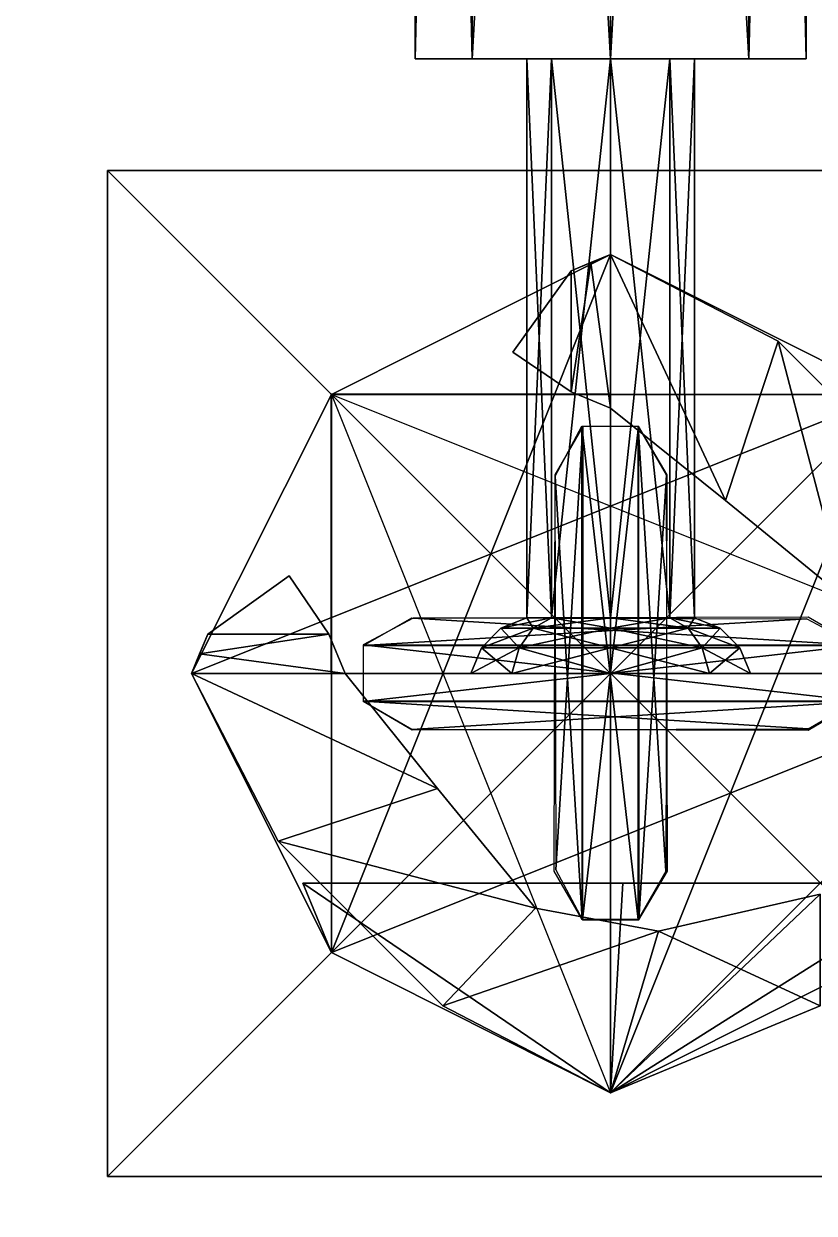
# Model space of a CAD drawing. Extents: x -150 to 2334, y -150 to 2984.
# Drawn here: x 2093.5 to 2107.64, y 724.8 to 746.09 of the extents above; entities that cross this region are included whole.
import ezdxf

# ---------------------------------------------------------------- set-up
doc = ezdxf.new("R2010")
doc.units = 0
for name, color, linetype in [('LAYER0', 7, 'CONTINUOUS'), ('LAYER252', 9, 'CONTINUOUS'), ('LAYER257', 254, 'CONTINUOUS'), ('LAYER268', 9, 'CONTINUOUS'), ('LAYER270', 7, 'CONTINUOUS'), ('LAYER271', 7, 'CONTINUOUS'), ('LAYER272', 254, 'CONTINUOUS'), ('LAYER278', 7, 'CONTINUOUS'), ('LAYER309', 7, 'CONTINUOUS'), ('LAYER31', 7, 'CONTINUOUS'), ('LAYER56', 7, 'CONTINUOUS'), ('LAYER6', 7, 'CONTINUOUS')]:
    doc.layers.add(name, color=color, linetype=linetype)

msp = doc.modelspace()

# ---------------------------------------------------------------- linework, layer by layer
at = {"layer": 'LAYER0', "invisible_edges": 1}
for points in [[(2334, 2984, -5), (-150, -150, -5), (-150, 2984, -5), (2334, 2984, -5)], [(-150, -150, -5), (2334, 2984, -5), (2334, -150, -5), (-150, -150, -5)], [(2334, -150), (-150, 2984), (-150, -150), (2334, -150)], [(-150, 2984), (2334, -150), (2334, 2984), (-150, 2984)]]:
    msp.add_3dface(points, dxfattribs=at)
at = {"layer": 'LAYER252'}
for points in [[(2101.525, 745.458, 86.52512), (2100.5, 745.458, 89), (2100.5, 789.458, 89), (2101.525, 745.458, 86.52512)], [(2101.525, 789.458, 86.52512), (2101.525, 745.458, 86.52512), (2100.5, 789.458, 89), (2101.525, 789.458, 86.52512)], [(2100.5, 745.458, 89), (2101.525, 745.458, 91.47488), (2101.525, 789.458, 91.47488), (2100.5, 745.458, 89)], [(2100.5, 789.458, 89), (2100.5, 745.458, 89), (2101.525, 789.458, 91.47488), (2100.5, 789.458, 89)], [(2104, 745.458, 85.5), (2101.525, 745.458, 86.52512), (2101.525, 789.458, 86.52512), (2104, 745.458, 85.5)], [(2104, 789.458, 85.5), (2104, 745.458, 85.5), (2101.525, 789.458, 86.52512), (2104, 789.458, 85.5)], [(2101.525, 745.458, 91.47488), (2104, 745.458, 92.5), (2104, 789.458, 92.5), (2101.525, 745.458, 91.47488)], [(2101.525, 789.458, 91.47488), (2101.525, 745.458, 91.47488), (2104, 789.458, 92.5), (2101.525, 789.458, 91.47488)], [(2106.475, 745.458, 86.52512), (2104, 745.458, 85.5), (2104, 789.458, 85.5), (2106.475, 745.458, 86.52512)], [(2106.475, 789.458, 86.52512), (2106.475, 745.458, 86.52512), (2104, 789.458, 85.5), (2106.475, 789.458, 86.52512)], [(2104, 745.458, 92.5), (2106.475, 745.458, 91.47488), (2106.475, 789.458, 91.47488), (2104, 745.458, 92.5)], [(2104, 789.458, 92.5), (2104, 745.458, 92.5), (2106.475, 789.458, 91.47488), (2104, 789.458, 92.5)], [(2107.5, 745.458, 89), (2106.475, 745.458, 86.52512), (2106.475, 789.458, 86.52512), (2107.5, 745.458, 89)], [(2107.5, 789.458, 89), (2107.5, 745.458, 89), (2106.475, 789.458, 86.52512), (2107.5, 789.458, 89)], [(2106.475, 745.458, 91.47488), (2107.5, 745.458, 89), (2107.5, 789.458, 89), (2106.475, 745.458, 91.47488)], [(2106.475, 789.458, 91.47488), (2106.475, 745.458, 91.47488), (2107.5, 789.458, 89), (2106.475, 789.458, 91.47488)], [(2100.5, 745.458, 89), (2106.475, 745.458, 91.47488), (2101.525, 745.458, 91.47488), (2100.5, 745.458, 89)], [(2101.525, 745.458, 86.52512), (2106.475, 745.458, 91.47488), (2100.5, 745.458, 89), (2101.525, 745.458, 86.52512)], [(2106.475, 745.458, 91.47488), (2104, 745.458, 92.5), (2101.525, 745.458, 91.47488), (2106.475, 745.458, 91.47488)], [(2107.5, 745.458, 89), (2106.475, 745.458, 91.47488), (2101.525, 745.458, 86.52512), (2107.5, 745.458, 89)], [(2106.475, 745.458, 86.52512), (2107.5, 745.458, 89), (2101.525, 745.458, 86.52512), (2106.475, 745.458, 86.52512)], [(2104, 745.458, 85.5), (2106.475, 745.458, 86.52512), (2101.525, 745.458, 86.52512), (2104, 745.458, 85.5)], [(2102.939, 735.458, 87.93934), (2102.5, 735.458, 89), (2102.5, 745.458, 89), (2102.939, 735.458, 87.93934)], [(2102.939, 745.458, 87.93934), (2102.939, 735.458, 87.93934), (2102.5, 745.458, 89), (2102.939, 745.458, 87.93934)], [(2102.5, 735.458, 89), (2102.939, 735.458, 90.06066), (2102.939, 745.458, 90.06066), (2102.5, 735.458, 89)], [(2102.5, 745.458, 89), (2102.5, 735.458, 89), (2102.939, 745.458, 90.06066), (2102.5, 745.458, 89)], [(2104, 735.458, 87.5), (2102.939, 735.458, 87.93934), (2102.939, 745.458, 87.93934), (2104, 735.458, 87.5)], [(2104, 745.458, 87.5), (2104, 735.458, 87.5), (2102.939, 745.458, 87.93934), (2104, 745.458, 87.5)], [(2102.939, 735.458, 90.06066), (2104, 735.458, 90.5), (2104, 745.458, 90.5), (2102.939, 735.458, 90.06066)], [(2102.939, 745.458, 90.06066), (2102.939, 735.458, 90.06066), (2104, 745.458, 90.5), (2102.939, 745.458, 90.06066)], [(2105.061, 735.458, 87.93934), (2104, 735.458, 87.5), (2104, 745.458, 87.5), (2105.061, 735.458, 87.93934)], [(2105.061, 745.458, 87.93934), (2105.061, 735.458, 87.93934), (2104, 745.458, 87.5), (2105.061, 745.458, 87.93934)], [(2104, 735.458, 90.5), (2105.061, 735.458, 90.06066), (2105.061, 745.458, 90.06066), (2104, 735.458, 90.5)], [(2104, 745.458, 90.5), (2104, 735.458, 90.5), (2105.061, 745.458, 90.06066), (2104, 745.458, 90.5)], [(2105.5, 735.458, 89), (2105.061, 735.458, 87.93934), (2105.061, 745.458, 87.93934), (2105.5, 735.458, 89)], [(2105.5, 745.458, 89), (2105.5, 735.458, 89), (2105.061, 745.458, 87.93934), (2105.5, 745.458, 89)], [(2105.061, 735.458, 90.06066), (2105.5, 735.458, 89), (2105.5, 745.458, 89), (2105.061, 735.458, 90.06066)], [(2105.061, 745.458, 90.06066), (2105.061, 735.458, 90.06066), (2105.5, 745.458, 89), (2105.061, 745.458, 90.06066)], [(2102.038, 735.2715, 89), (2102.613, 735.2715, 90.38704), (2102.5, 735.458, 89), (2102.038, 735.2715, 89)], [(2102.038, 735.2715, 89), (2102.5, 735.458, 89), (2102.939, 735.458, 87.93934), (2102.038, 735.2715, 89)], [(2102.613, 735.2715, 87.61296), (2102.038, 735.2715, 89), (2102.939, 735.458, 87.93934), (2102.613, 735.2715, 87.61296)], [(2102.613, 735.2715, 90.38704), (2102.939, 735.458, 90.06066), (2102.5, 735.458, 89), (2102.613, 735.2715, 90.38704)], [(2102.613, 735.2715, 90.38704), (2104, 735.2715, 90.96157), (2102.939, 735.458, 90.06066), (2102.613, 735.2715, 90.38704)], [(2102.613, 735.2715, 87.61296), (2102.939, 735.458, 87.93934), (2104, 735.458, 87.5), (2102.613, 735.2715, 87.61296)], [(2104, 735.2715, 87.03843), (2102.613, 735.2715, 87.61296), (2104, 735.458, 87.5), (2104, 735.2715, 87.03843)], [(2104, 735.2715, 90.96157), (2104, 735.458, 90.5), (2102.939, 735.458, 90.06066), (2104, 735.2715, 90.96157)], [(2104, 735.2715, 87.03843), (2104, 735.458, 87.5), (2105.061, 735.458, 87.93934), (2104, 735.2715, 87.03843)], [(2105.387, 735.2715, 87.61296), (2104, 735.2715, 87.03843), (2105.061, 735.458, 87.93934), (2105.387, 735.2715, 87.61296)], [(2105.387, 735.2715, 90.38704), (2105.061, 735.458, 90.06066), (2104, 735.458, 90.5), (2105.387, 735.2715, 90.38704)], [(2104, 735.2715, 90.96157), (2105.387, 735.2715, 90.38704), (2104, 735.458, 90.5), (2104, 735.2715, 90.96157)], [(2105.387, 735.2715, 87.61296), (2105.061, 735.458, 87.93934), (2105.5, 735.458, 89), (2105.387, 735.2715, 87.61296)], [(2105.962, 735.2715, 89), (2105.5, 735.458, 89), (2105.061, 735.458, 90.06066), (2105.962, 735.2715, 89)], [(2105.387, 735.2715, 90.38704), (2105.962, 735.2715, 89), (2105.061, 735.458, 90.06066), (2105.387, 735.2715, 90.38704)], [(2105.962, 735.2715, 89), (2105.387, 735.2715, 87.61296), (2105.5, 735.458, 89), (2105.962, 735.2715, 89)], [(2101.687, 734.9196, 89), (2102.364, 734.9196, 90.63594), (2102.038, 735.2715, 89), (2101.687, 734.9196, 89)], [(2101.687, 734.9196, 89), (2102.038, 735.2715, 89), (2102.613, 735.2715, 87.61296), (2101.687, 734.9196, 89)], [(2102.364, 734.9196, 87.36406), (2101.687, 734.9196, 89), (2102.613, 735.2715, 87.61296), (2102.364, 734.9196, 87.36406)], [(2102.364, 734.9196, 90.63594), (2102.613, 735.2715, 90.38704), (2102.038, 735.2715, 89), (2102.364, 734.9196, 90.63594)], [(2102.364, 734.9196, 90.63594), (2104, 734.9196, 91.31357), (2102.613, 735.2715, 90.38704), (2102.364, 734.9196, 90.63594)], [(2102.364, 734.9196, 87.36406), (2102.613, 735.2715, 87.61296), (2104, 735.2715, 87.03843), (2102.364, 734.9196, 87.36406)], [(2104, 734.9196, 86.68643), (2102.364, 734.9196, 87.36406), (2104, 735.2715, 87.03843), (2104, 734.9196, 86.68643)], [(2104, 734.9196, 91.31357), (2104, 735.2715, 90.96157), (2102.613, 735.2715, 90.38704), (2104, 734.9196, 91.31357)], [(2104, 734.9196, 86.68643), (2104, 735.2715, 87.03843), (2105.387, 735.2715, 87.61296), (2104, 734.9196, 86.68643)], [(2105.636, 734.9196, 87.36406), (2104, 734.9196, 86.68643), (2105.387, 735.2715, 87.61296), (2105.636, 734.9196, 87.36406)], [(2105.636, 734.9196, 90.63594), (2105.387, 735.2715, 90.38704), (2104, 735.2715, 90.96157), (2105.636, 734.9196, 90.63594)], [(2104, 734.9196, 91.31357), (2105.636, 734.9196, 90.63594), (2104, 735.2715, 90.96157), (2104, 734.9196, 91.31357)], [(2105.636, 734.9196, 87.36406), (2105.387, 735.2715, 87.61296), (2105.962, 735.2715, 89), (2105.636, 734.9196, 87.36406)], [(2106.313, 734.9196, 89), (2105.962, 735.2715, 89), (2105.387, 735.2715, 90.38704), (2106.313, 734.9196, 89)], [(2105.636, 734.9196, 90.63594), (2106.313, 734.9196, 89), (2105.387, 735.2715, 90.38704), (2105.636, 734.9196, 90.63594)], [(2106.313, 734.9196, 89), (2105.636, 734.9196, 87.36406), (2105.962, 735.2715, 89), (2106.313, 734.9196, 89)], [(2101.5, 734.458, 89), (2102.232, 734.458, 90.76777), (2101.687, 734.9196, 89), (2101.5, 734.458, 89)], [(2101.5, 734.458, 89), (2101.687, 734.9196, 89), (2102.364, 734.9196, 87.36406), (2101.5, 734.458, 89)], [(2102.232, 734.458, 87.23223), (2101.5, 734.458, 89), (2102.364, 734.9196, 87.36406), (2102.232, 734.458, 87.23223)], [(2102.232, 734.458, 90.76777), (2102.364, 734.9196, 90.63594), (2101.687, 734.9196, 89), (2102.232, 734.458, 90.76777)], [(2102.232, 734.458, 90.76777), (2104, 734.458, 91.5), (2102.364, 734.9196, 90.63594), (2102.232, 734.458, 90.76777)], [(2102.232, 734.458, 87.23223), (2102.364, 734.9196, 87.36406), (2104, 734.9196, 86.68643), (2102.232, 734.458, 87.23223)], [(2104, 734.458, 86.5), (2102.232, 734.458, 87.23223), (2104, 734.9196, 86.68643), (2104, 734.458, 86.5)], [(2104, 734.458, 91.5), (2104, 734.9196, 91.31357), (2102.364, 734.9196, 90.63594), (2104, 734.458, 91.5)], [(2104, 734.458, 86.5), (2104, 734.9196, 86.68643), (2105.636, 734.9196, 87.36406), (2104, 734.458, 86.5)], [(2105.768, 734.458, 87.23223), (2104, 734.458, 86.5), (2105.636, 734.9196, 87.36406), (2105.768, 734.458, 87.23223)], [(2105.768, 734.458, 90.76777), (2105.636, 734.9196, 90.63594), (2104, 734.9196, 91.31357), (2105.768, 734.458, 90.76777)], [(2104, 734.458, 91.5), (2105.768, 734.458, 90.76777), (2104, 734.9196, 91.31357), (2104, 734.458, 91.5)], [(2105.768, 734.458, 87.23223), (2105.636, 734.9196, 87.36406), (2106.313, 734.9196, 89), (2105.768, 734.458, 87.23223)], [(2106.5, 734.458, 89), (2106.313, 734.9196, 89), (2105.636, 734.9196, 90.63594), (2106.5, 734.458, 89)], [(2105.768, 734.458, 90.76777), (2106.5, 734.458, 89), (2105.636, 734.9196, 90.63594), (2105.768, 734.458, 90.76777)], [(2106.5, 734.458, 89), (2105.768, 734.458, 87.23223), (2106.313, 734.9196, 89), (2106.5, 734.458, 89)], [(2101.5, 734.458, 89), (2104, 734.458, 91.5), (2102.232, 734.458, 90.76777), (2101.5, 734.458, 89)], [(2105.768, 734.458, 90.76777), (2104, 734.458, 91.5), (2101.5, 734.458, 89), (2105.768, 734.458, 90.76777)], [(2106.5, 734.458, 89), (2105.768, 734.458, 90.76777), (2101.5, 734.458, 89), (2106.5, 734.458, 89)], [(2102.232, 734.458, 87.23223), (2106.5, 734.458, 89), (2101.5, 734.458, 89), (2102.232, 734.458, 87.23223)], [(2104, 734.458, 86.5), (2106.5, 734.458, 89), (2102.232, 734.458, 87.23223), (2104, 734.458, 86.5)], [(2105.768, 734.458, 87.23223), (2106.5, 734.458, 89), (2104, 734.458, 86.5), (2105.768, 734.458, 87.23223)]]:
    msp.add_3dface(points, dxfattribs=at)
at = {"layer": 'LAYER257'}
for points in [[(2095, 743.458, 97.95), (2113, 743.458, 98.05), (2113, 743.458, 97.95), (2095, 743.458, 97.95)], [(2095, 743.458, 98.05), (2113, 743.458, 98.05), (2095, 743.458, 97.95), (2095, 743.458, 98.05)], [(2095, 725.458, 97.95), (2095, 743.458, 98.05), (2095, 743.458, 97.95), (2095, 725.458, 97.95)], [(2095, 725.458, 98.05), (2095, 743.458, 98.05), (2095, 725.458, 97.95), (2095, 725.458, 98.05)], [(2113, 725.458, 97.95), (2095, 743.458, 97.95), (2113, 743.458, 97.95), (2113, 725.458, 97.95)], [(2095, 725.458, 97.95), (2095, 743.458, 97.95), (2113, 725.458, 97.95), (2095, 725.458, 97.95)], [(2113, 743.458, 98.05), (2095, 725.458, 98.05), (2113, 725.458, 98.05), (2113, 743.458, 98.05)], [(2095, 743.458, 98.05), (2095, 725.458, 98.05), (2113, 743.458, 98.05), (2095, 743.458, 98.05)], [(2104, 741.958, 98.5), (2099.007, 739.4506, 98.5), (2108.993, 739.4506, 98.5), (2104, 741.958, 98.5)], [(2099.007, 739.4506, 92.5), (2104, 741.958, 98.5), (2104, 741.958, 92.5), (2099.007, 739.4506, 92.5)], [(2099.007, 739.4506, 98.5), (2104, 741.958, 98.5), (2099.007, 739.4506, 92.5), (2099.007, 739.4506, 98.5)], [(2104, 741.958, 92.5), (2108.993, 739.4506, 92.5), (2099.007, 739.4506, 92.5), (2104, 741.958, 92.5)], [(2099.007, 739.4506, 98.5), (2108.993, 739.4506, 98.5), (2104, 741.958, 98.5), (2099.007, 739.4506, 98.5)], [(2104, 741.958, 92.5), (2108.993, 739.4506, 98.5), (2108.993, 739.4506, 92.5), (2104, 741.958, 92.5)], [(2104, 741.958, 98.5), (2108.993, 739.4506, 98.5), (2104, 741.958, 92.5), (2104, 741.958, 98.5)], [(2096.5, 734.458, 92.5), (2099.007, 739.4506, 98.5), (2099.007, 739.4506, 92.5), (2096.5, 734.458, 92.5)], [(2096.5, 734.458, 98.5), (2099.007, 739.4506, 98.5), (2096.5, 734.458, 92.5), (2096.5, 734.458, 98.5)], [(2099.007, 739.4506, 92.5), (2108.993, 739.4506, 92.5), (2096.5, 734.458, 92.5), (2099.007, 739.4506, 92.5)], [(2096.5, 734.458, 92.5), (2108.993, 739.4506, 92.5), (2099.007, 729.4654, 92.5), (2096.5, 734.458, 92.5)], [(2096.5, 734.458, 98.5), (2108.993, 739.4506, 98.5), (2099.007, 739.4506, 98.5), (2096.5, 734.458, 98.5)], [(2096.5, 734.458, 98.5), (2111.5, 734.458, 98.5), (2108.993, 739.4506, 98.5), (2096.5, 734.458, 98.5)], [(2108.993, 739.4506, 98.5), (2099.007, 739.4506, 98.5), (2111.5, 734.458, 98.5), (2108.993, 739.4506, 98.5)], [(2099.007, 729.4654, 92.5), (2108.993, 739.4506, 92.5), (2111.5, 734.458, 92.5), (2099.007, 729.4654, 92.5)], [(2103.019, 730.9445, 98.5), (2103.5, 738.8787, 98.5), (2103, 738.0127, 98.5), (2103.019, 730.9445, 98.5)], [(2103.494, 730.0514, 98.5), (2103.5, 738.8787, 98.5), (2103.019, 730.9445, 98.5), (2103.494, 730.0514, 98.5)], [(2103.494, 730.0514, 98.5), (2104.5, 738.8787, 98.5), (2103.5, 738.8787, 98.5), (2103.494, 730.0514, 98.5)], [(2104.506, 730.0514, 98.5), (2104.5, 738.8787, 98.5), (2103.494, 730.0514, 98.5), (2104.506, 730.0514, 98.5)], [(2104.506, 730.0514, 98.5), (2105, 738.0127, 98.5), (2104.5, 738.8787, 98.5), (2104.506, 730.0514, 98.5)], [(2105.018, 730.9242, 98.5), (2105, 738.0127, 98.5), (2104.506, 730.0514, 98.5), (2105.018, 730.9242, 98.5)], [(2096.793, 735.1651, 88), (2098.25, 736.208, 86.5), (2096.793, 735.1651, 86.5), (2096.793, 735.1651, 88)], [(2098.25, 736.208, 88), (2098.25, 736.208, 86.5), (2096.793, 735.1651, 88), (2098.25, 736.208, 88)], [(2098.25, 736.208, 86.5), (2098.957, 735.1651, 86.5), (2096.793, 735.1651, 86.5), (2098.25, 736.208, 86.5)], [(2096.793, 735.1651, 88), (2098.957, 735.1651, 88), (2098.25, 736.208, 88), (2096.793, 735.1651, 88)], [(2098.25, 736.208, 88), (2098.957, 735.1651, 86.5), (2098.25, 736.208, 86.5), (2098.25, 736.208, 88)], [(2098.957, 735.1651, 88), (2098.957, 735.1651, 86.5), (2098.25, 736.208, 88), (2098.957, 735.1651, 88)], [(2099.573, 734.9742, 98.5), (2108.4, 734.9684, 98.5), (2100.466, 735.4498, 98.5), (2099.573, 734.9742, 98.5)], [(2100.466, 735.4498, 98.5), (2108.4, 734.9684, 98.5), (2107.534, 735.4684, 98.5), (2100.466, 735.4498, 98.5)], [(2096.5, 734.458, 86.5), (2096.793, 735.1651, 88), (2096.793, 735.1651, 86.5), (2096.5, 734.458, 86.5)], [(2096.5, 734.458, 88), (2096.793, 735.1651, 88), (2096.5, 734.458, 86.5), (2096.5, 734.458, 88)], [(2098.957, 735.1651, 86.5), (2099.25, 734.458, 86.5), (2096.646, 734.8116, 86.5), (2098.957, 735.1651, 86.5)], [(2096.793, 735.1651, 86.5), (2098.957, 735.1651, 86.5), (2096.646, 734.8116, 86.5), (2096.793, 735.1651, 86.5)], [(2096.646, 734.8116, 88), (2098.957, 735.1651, 88), (2096.793, 735.1651, 88), (2096.646, 734.8116, 88)], [(2096.646, 734.8116, 88), (2099.25, 734.458, 88), (2098.957, 735.1651, 88), (2096.646, 734.8116, 88)], [(2098.957, 735.1651, 88), (2099.25, 734.458, 86.5), (2098.957, 735.1651, 86.5), (2098.957, 735.1651, 88)], [(2099.25, 734.458, 88), (2099.25, 734.458, 86.5), (2098.957, 735.1651, 88), (2099.25, 734.458, 88)], [(2099.573, 734.9742, 98.5), (2108.4, 733.9684, 98.5), (2108.4, 734.9684, 98.5), (2099.573, 734.9742, 98.5)], [(2099.573, 733.9626, 98.5), (2108.4, 733.9684, 98.5), (2099.573, 734.9742, 98.5), (2099.573, 733.9626, 98.5)], [(2096.646, 734.8116, 86.5), (2099.25, 734.458, 86.5), (2096.5, 734.458, 86.5), (2096.646, 734.8116, 86.5)], [(2096.5, 734.458, 88), (2099.25, 734.458, 88), (2096.646, 734.8116, 88), (2096.5, 734.458, 88)], [(2099.007, 729.4654, 92.5), (2096.5, 734.458, 98.5), (2096.5, 734.458, 92.5), (2099.007, 729.4654, 92.5)], [(2099.007, 729.4654, 98.5), (2096.5, 734.458, 98.5), (2099.007, 729.4654, 92.5), (2099.007, 729.4654, 98.5)], [(2098.054, 731.458, 88), (2096.5, 734.458, 86.5), (2098.054, 731.458, 86.5), (2098.054, 731.458, 88)], [(2096.5, 734.458, 88), (2096.5, 734.458, 86.5), (2098.054, 731.458, 88), (2096.5, 734.458, 88)], [(2096.5, 734.458, 86.5), (2100.9, 732.4043, 86.5), (2098.054, 731.458, 86.5), (2096.5, 734.458, 86.5)], [(2099.25, 734.458, 86.5), (2100.9, 732.4043, 86.5), (2096.5, 734.458, 86.5), (2099.25, 734.458, 86.5)], [(2096.5, 734.458, 88), (2100.9, 732.4043, 88), (2099.25, 734.458, 88), (2096.5, 734.458, 88)], [(2098.054, 731.458, 88), (2100.9, 732.4043, 88), (2096.5, 734.458, 88), (2098.054, 731.458, 88)], [(2099.007, 729.4654, 98.5), (2111.5, 734.458, 98.5), (2096.5, 734.458, 98.5), (2099.007, 729.4654, 98.5)], [(2099.007, 729.4654, 92.5), (2111.5, 734.458, 92.5), (2104, 726.958, 92.5), (2099.007, 729.4654, 92.5)], [(2104, 726.958, 98.5), (2111.5, 734.458, 98.5), (2099.007, 729.4654, 98.5), (2104, 726.958, 98.5)], [(2099.25, 734.458, 88), (2100.9, 732.4043, 86.5), (2099.25, 734.458, 86.5), (2099.25, 734.458, 88)], [(2100.9, 732.4043, 88), (2100.9, 732.4043, 86.5), (2099.25, 734.458, 88), (2100.9, 732.4043, 88)], [(2104, 726.958, 92.5), (2111.5, 734.458, 92.5), (2108.993, 729.4654, 92.5), (2104, 726.958, 92.5)], [(2108.993, 729.4654, 98.5), (2111.5, 734.458, 98.5), (2104, 726.958, 98.5), (2108.993, 729.4654, 98.5)], [(2099.573, 733.9626, 98.5), (2107.534, 733.4684, 98.5), (2108.4, 733.9684, 98.5), (2099.573, 733.9626, 98.5)], [(2100.446, 733.4507, 98.5), (2107.534, 733.4684, 98.5), (2099.573, 733.9626, 98.5), (2100.446, 733.4507, 98.5)], [(2100.9, 732.4043, 86.5), (2102.655, 730.2593, 86.5), (2098.054, 731.458, 86.5), (2100.9, 732.4043, 86.5)], [(2098.054, 731.458, 88), (2102.655, 730.2593, 88), (2100.9, 732.4043, 88), (2098.054, 731.458, 88)], [(2100.9, 732.4043, 86.5), (2102.655, 730.2593, 88), (2102.655, 730.2593, 86.5), (2100.9, 732.4043, 86.5)], [(2100.9, 732.4043, 88), (2102.655, 730.2593, 88), (2100.9, 732.4043, 86.5), (2100.9, 732.4043, 88)], [(2101, 728.5118, 88), (2098.054, 731.458, 86.5), (2101, 728.5118, 86.5), (2101, 728.5118, 88)], [(2098.054, 731.458, 88), (2098.054, 731.458, 86.5), (2101, 728.5118, 88), (2098.054, 731.458, 88)], [(2098.054, 731.458, 86.5), (2102.655, 730.2593, 86.5), (2101, 728.5118, 86.5), (2098.054, 731.458, 86.5)], [(2101, 728.5118, 88), (2102.655, 730.2593, 88), (2098.054, 731.458, 88), (2101, 728.5118, 88)], [(2104, 726.958, 86.5), (2107.75, 730.5118, 86.5), (2107.75, 728.5118, 86.5), (2104, 726.958, 86.5)], [(2104.859, 729.8466, 86.5), (2107.75, 730.5118, 86.5), (2104, 726.958, 86.5), (2104.859, 729.8466, 86.5)], [(2104, 726.958, 88), (2107.75, 730.5118, 88), (2104.859, 729.8466, 88), (2104, 726.958, 88)], [(2107.75, 728.5118, 88), (2107.75, 730.5118, 88), (2104, 726.958, 88), (2107.75, 728.5118, 88)], [(2104.859, 729.8466, 88), (2107.75, 728.5118, 88), (2107.75, 730.5118, 88), (2104.859, 729.8466, 88)], [(2104.859, 729.8466, 86.5), (2107.75, 730.5118, 88), (2107.75, 730.5118, 86.5), (2104.859, 729.8466, 86.5)], [(2104.859, 729.8466, 88), (2107.75, 730.5118, 88), (2104.859, 729.8466, 86.5), (2104.859, 729.8466, 88)], [(2102.655, 730.2593, 88), (2104.859, 729.8466, 88), (2101, 728.5118, 88), (2102.655, 730.2593, 88)], [(2102.655, 730.2593, 86.5), (2104.859, 729.8466, 86.5), (2101, 728.5118, 86.5), (2102.655, 730.2593, 86.5)], [(2101, 728.5118, 88), (2104.859, 729.8466, 88), (2102.655, 730.2593, 88), (2101, 728.5118, 88)], [(2102.655, 730.2593, 86.5), (2104.859, 729.8466, 88), (2104.859, 729.8466, 86.5), (2102.655, 730.2593, 86.5)], [(2102.655, 730.2593, 88), (2104.859, 729.8466, 88), (2102.655, 730.2593, 86.5), (2102.655, 730.2593, 88)], [(2101, 728.5118, 88), (2104.859, 729.8466, 88), (2104, 726.958, 88), (2101, 728.5118, 88)], [(2101, 728.5118, 86.5), (2104.859, 729.8466, 86.5), (2104, 726.958, 86.5), (2101, 728.5118, 86.5)], [(2104, 726.958, 88), (2104.859, 729.8466, 88), (2101, 728.5118, 88), (2104, 726.958, 88)], [(2104, 726.958, 88), (2107.75, 728.5118, 88), (2104.859, 729.8466, 88), (2104, 726.958, 88)], [(2104, 726.958, 92.5), (2099.007, 729.4654, 98.5), (2099.007, 729.4654, 92.5), (2104, 726.958, 92.5)], [(2104, 726.958, 98.5), (2099.007, 729.4654, 98.5), (2104, 726.958, 92.5), (2104, 726.958, 98.5)], [(2108.993, 729.4654, 92.5), (2104, 726.958, 98.5), (2104, 726.958, 92.5), (2108.993, 729.4654, 92.5)], [(2108.993, 729.4654, 98.5), (2104, 726.958, 98.5), (2108.993, 729.4654, 92.5), (2108.993, 729.4654, 98.5)], [(2104, 726.958, 86.5), (2101, 728.5118, 88), (2101, 728.5118, 86.5), (2104, 726.958, 86.5)], [(2104, 726.958, 88), (2101, 728.5118, 88), (2104, 726.958, 86.5), (2104, 726.958, 88)], [(2104, 726.958, 86.5), (2107.75, 728.5118, 88), (2104, 726.958, 88), (2104, 726.958, 86.5)], [(2107.75, 728.5118, 86.5), (2107.75, 728.5118, 88), (2104, 726.958, 86.5), (2107.75, 728.5118, 86.5)], [(2113, 725.458, 98.05), (2095, 725.458, 97.95), (2095, 725.458, 98.05), (2113, 725.458, 98.05)], [(2113, 725.458, 97.95), (2095, 725.458, 97.95), (2113, 725.458, 98.05), (2113, 725.458, 97.95)]]:
    msp.add_3dface(points, dxfattribs=at)
at = {"layer": 'LAYER268'}
for points in [[(2101.525, 789.458, 2342.475), (2100.5, 789.458, 2340), (2100.5, 745.458, 2340), (2101.525, 789.458, 2342.475)], [(2101.525, 745.458, 2342.475), (2101.525, 789.458, 2342.475), (2100.5, 745.458, 2340), (2101.525, 745.458, 2342.475)], [(2100.5, 789.458, 2340), (2101.525, 789.458, 2337.525), (2101.525, 745.458, 2337.525), (2100.5, 789.458, 2340)], [(2100.5, 745.458, 2340), (2100.5, 789.458, 2340), (2101.525, 745.458, 2337.525), (2100.5, 745.458, 2340)], [(2104, 789.458, 2343.5), (2101.525, 789.458, 2342.475), (2101.525, 745.458, 2342.475), (2104, 789.458, 2343.5)], [(2104, 745.458, 2343.5), (2104, 789.458, 2343.5), (2101.525, 745.458, 2342.475), (2104, 745.458, 2343.5)], [(2101.525, 789.458, 2337.525), (2104, 789.458, 2336.5), (2104, 745.458, 2336.5), (2101.525, 789.458, 2337.525)], [(2101.525, 745.458, 2337.525), (2101.525, 789.458, 2337.525), (2104, 745.458, 2336.5), (2101.525, 745.458, 2337.525)], [(2106.475, 789.458, 2342.475), (2104, 789.458, 2343.5), (2104, 745.458, 2343.5), (2106.475, 789.458, 2342.475)], [(2106.475, 745.458, 2342.475), (2106.475, 789.458, 2342.475), (2104, 745.458, 2343.5), (2106.475, 745.458, 2342.475)], [(2104, 789.458, 2336.5), (2106.475, 789.458, 2337.525), (2106.475, 745.458, 2337.525), (2104, 789.458, 2336.5)], [(2104, 745.458, 2336.5), (2104, 789.458, 2336.5), (2106.475, 745.458, 2337.525), (2104, 745.458, 2336.5)], [(2107.5, 789.458, 2340), (2106.475, 789.458, 2342.475), (2106.475, 745.458, 2342.475), (2107.5, 789.458, 2340)], [(2107.5, 745.458, 2340), (2107.5, 789.458, 2340), (2106.475, 745.458, 2342.475), (2107.5, 745.458, 2340)], [(2106.475, 789.458, 2337.525), (2107.5, 789.458, 2340), (2107.5, 745.458, 2340), (2106.475, 789.458, 2337.525)], [(2106.475, 745.458, 2337.525), (2106.475, 789.458, 2337.525), (2107.5, 745.458, 2340), (2106.475, 745.458, 2337.525)], [(2100.5, 745.458, 2340), (2101.525, 745.458, 2337.525), (2106.475, 745.458, 2337.525), (2100.5, 745.458, 2340)], [(2101.525, 745.458, 2342.475), (2100.5, 745.458, 2340), (2106.475, 745.458, 2337.525), (2101.525, 745.458, 2342.475)], [(2106.475, 745.458, 2337.525), (2101.525, 745.458, 2337.525), (2104, 745.458, 2336.5), (2106.475, 745.458, 2337.525)], [(2107.5, 745.458, 2340), (2101.525, 745.458, 2342.475), (2106.475, 745.458, 2337.525), (2107.5, 745.458, 2340)], [(2106.475, 745.458, 2342.475), (2101.525, 745.458, 2342.475), (2107.5, 745.458, 2340), (2106.475, 745.458, 2342.475)], [(2104, 745.458, 2343.5), (2101.525, 745.458, 2342.475), (2106.475, 745.458, 2342.475), (2104, 745.458, 2343.5)], [(2102.939, 735.458, 2341.061), (2102.5, 745.458, 2340), (2102.5, 735.458, 2340), (2102.939, 735.458, 2341.061)], [(2102.939, 745.458, 2341.061), (2102.5, 745.458, 2340), (2102.939, 735.458, 2341.061), (2102.939, 745.458, 2341.061)], [(2102.5, 735.458, 2340), (2102.939, 745.458, 2338.939), (2102.939, 735.458, 2338.939), (2102.5, 735.458, 2340)], [(2102.5, 745.458, 2340), (2102.939, 745.458, 2338.939), (2102.5, 735.458, 2340), (2102.5, 745.458, 2340)], [(2104, 735.458, 2341.5), (2102.939, 745.458, 2341.061), (2102.939, 735.458, 2341.061), (2104, 735.458, 2341.5)], [(2104, 745.458, 2341.5), (2102.939, 745.458, 2341.061), (2104, 735.458, 2341.5), (2104, 745.458, 2341.5)], [(2102.939, 735.458, 2338.939), (2104, 745.458, 2338.5), (2104, 735.458, 2338.5), (2102.939, 735.458, 2338.939)], [(2102.939, 745.458, 2338.939), (2104, 745.458, 2338.5), (2102.939, 735.458, 2338.939), (2102.939, 745.458, 2338.939)], [(2105.061, 735.458, 2341.061), (2104, 745.458, 2341.5), (2104, 735.458, 2341.5), (2105.061, 735.458, 2341.061)], [(2105.061, 745.458, 2341.061), (2104, 745.458, 2341.5), (2105.061, 735.458, 2341.061), (2105.061, 745.458, 2341.061)], [(2104, 735.458, 2338.5), (2105.061, 745.458, 2338.939), (2105.061, 735.458, 2338.939), (2104, 735.458, 2338.5)], [(2104, 745.458, 2338.5), (2105.061, 745.458, 2338.939), (2104, 735.458, 2338.5), (2104, 745.458, 2338.5)], [(2105.5, 735.458, 2340), (2105.061, 745.458, 2341.061), (2105.061, 735.458, 2341.061), (2105.5, 735.458, 2340)], [(2105.5, 745.458, 2340), (2105.061, 745.458, 2341.061), (2105.5, 735.458, 2340), (2105.5, 745.458, 2340)], [(2105.061, 735.458, 2338.939), (2105.5, 745.458, 2340), (2105.5, 735.458, 2340), (2105.061, 735.458, 2338.939)], [(2105.061, 745.458, 2338.939), (2105.5, 745.458, 2340), (2105.061, 735.458, 2338.939), (2105.061, 745.458, 2338.939)], [(2102.038, 735.2715, 2340), (2102.5, 735.458, 2340), (2102.613, 735.2715, 2338.613), (2102.038, 735.2715, 2340)], [(2102.038, 735.2715, 2340), (2102.939, 735.458, 2341.061), (2102.5, 735.458, 2340), (2102.038, 735.2715, 2340)], [(2102.613, 735.2715, 2341.387), (2102.939, 735.458, 2341.061), (2102.038, 735.2715, 2340), (2102.613, 735.2715, 2341.387)], [(2102.613, 735.2715, 2338.613), (2102.5, 735.458, 2340), (2102.939, 735.458, 2338.939), (2102.613, 735.2715, 2338.613)], [(2102.613, 735.2715, 2338.613), (2102.939, 735.458, 2338.939), (2104, 735.2715, 2338.038), (2102.613, 735.2715, 2338.613)], [(2102.613, 735.2715, 2341.387), (2104, 735.458, 2341.5), (2102.939, 735.458, 2341.061), (2102.613, 735.2715, 2341.387)], [(2104, 735.2715, 2341.962), (2104, 735.458, 2341.5), (2102.613, 735.2715, 2341.387), (2104, 735.2715, 2341.962)], [(2104, 735.2715, 2338.038), (2102.939, 735.458, 2338.939), (2104, 735.458, 2338.5), (2104, 735.2715, 2338.038)], [(2104, 735.2715, 2341.962), (2105.061, 735.458, 2341.061), (2104, 735.458, 2341.5), (2104, 735.2715, 2341.962)], [(2105.387, 735.2715, 2341.387), (2105.061, 735.458, 2341.061), (2104, 735.2715, 2341.962), (2105.387, 735.2715, 2341.387)], [(2105.387, 735.2715, 2338.613), (2104, 735.458, 2338.5), (2105.061, 735.458, 2338.939), (2105.387, 735.2715, 2338.613)], [(2104, 735.2715, 2338.038), (2104, 735.458, 2338.5), (2105.387, 735.2715, 2338.613), (2104, 735.2715, 2338.038)], [(2105.387, 735.2715, 2341.387), (2105.5, 735.458, 2340), (2105.061, 735.458, 2341.061), (2105.387, 735.2715, 2341.387)], [(2105.962, 735.2715, 2340), (2105.061, 735.458, 2338.939), (2105.5, 735.458, 2340), (2105.962, 735.2715, 2340)], [(2105.387, 735.2715, 2338.613), (2105.061, 735.458, 2338.939), (2105.962, 735.2715, 2340), (2105.387, 735.2715, 2338.613)], [(2105.962, 735.2715, 2340), (2105.5, 735.458, 2340), (2105.387, 735.2715, 2341.387), (2105.962, 735.2715, 2340)], [(2101.687, 734.9196, 2340), (2102.038, 735.2715, 2340), (2102.364, 734.9196, 2338.364), (2101.687, 734.9196, 2340)], [(2101.687, 734.9196, 2340), (2102.613, 735.2715, 2341.387), (2102.038, 735.2715, 2340), (2101.687, 734.9196, 2340)], [(2102.364, 734.9196, 2341.636), (2102.613, 735.2715, 2341.387), (2101.687, 734.9196, 2340), (2102.364, 734.9196, 2341.636)], [(2102.364, 734.9196, 2338.364), (2102.038, 735.2715, 2340), (2102.613, 735.2715, 2338.613), (2102.364, 734.9196, 2338.364)], [(2102.364, 734.9196, 2338.364), (2102.613, 735.2715, 2338.613), (2104, 734.9196, 2337.687), (2102.364, 734.9196, 2338.364)], [(2102.364, 734.9196, 2341.636), (2104, 735.2715, 2341.962), (2102.613, 735.2715, 2341.387), (2102.364, 734.9196, 2341.636)], [(2104, 734.9196, 2342.313), (2104, 735.2715, 2341.962), (2102.364, 734.9196, 2341.636), (2104, 734.9196, 2342.313)], [(2104, 734.9196, 2337.687), (2102.613, 735.2715, 2338.613), (2104, 735.2715, 2338.038), (2104, 734.9196, 2337.687)], [(2104, 734.9196, 2342.313), (2105.387, 735.2715, 2341.387), (2104, 735.2715, 2341.962), (2104, 734.9196, 2342.313)], [(2105.636, 734.9196, 2341.636), (2105.387, 735.2715, 2341.387), (2104, 734.9196, 2342.313), (2105.636, 734.9196, 2341.636)], [(2105.636, 734.9196, 2338.364), (2104, 735.2715, 2338.038), (2105.387, 735.2715, 2338.613), (2105.636, 734.9196, 2338.364)], [(2104, 734.9196, 2337.687), (2104, 735.2715, 2338.038), (2105.636, 734.9196, 2338.364), (2104, 734.9196, 2337.687)], [(2105.636, 734.9196, 2341.636), (2105.962, 735.2715, 2340), (2105.387, 735.2715, 2341.387), (2105.636, 734.9196, 2341.636)], [(2106.313, 734.9196, 2340), (2105.387, 735.2715, 2338.613), (2105.962, 735.2715, 2340), (2106.313, 734.9196, 2340)], [(2105.636, 734.9196, 2338.364), (2105.387, 735.2715, 2338.613), (2106.313, 734.9196, 2340), (2105.636, 734.9196, 2338.364)], [(2106.313, 734.9196, 2340), (2105.962, 735.2715, 2340), (2105.636, 734.9196, 2341.636), (2106.313, 734.9196, 2340)], [(2101.5, 734.458, 2340), (2101.687, 734.9196, 2340), (2102.232, 734.458, 2338.232), (2101.5, 734.458, 2340)], [(2101.5, 734.458, 2340), (2102.364, 734.9196, 2341.636), (2101.687, 734.9196, 2340), (2101.5, 734.458, 2340)], [(2102.232, 734.458, 2341.768), (2102.364, 734.9196, 2341.636), (2101.5, 734.458, 2340), (2102.232, 734.458, 2341.768)], [(2102.232, 734.458, 2338.232), (2101.687, 734.9196, 2340), (2102.364, 734.9196, 2338.364), (2102.232, 734.458, 2338.232)], [(2102.232, 734.458, 2338.232), (2102.364, 734.9196, 2338.364), (2104, 734.458, 2337.5), (2102.232, 734.458, 2338.232)], [(2102.232, 734.458, 2341.768), (2104, 734.9196, 2342.313), (2102.364, 734.9196, 2341.636), (2102.232, 734.458, 2341.768)], [(2104, 734.458, 2342.5), (2104, 734.9196, 2342.313), (2102.232, 734.458, 2341.768), (2104, 734.458, 2342.5)], [(2104, 734.458, 2337.5), (2102.364, 734.9196, 2338.364), (2104, 734.9196, 2337.687), (2104, 734.458, 2337.5)], [(2104, 734.458, 2342.5), (2105.636, 734.9196, 2341.636), (2104, 734.9196, 2342.313), (2104, 734.458, 2342.5)], [(2105.768, 734.458, 2341.768), (2105.636, 734.9196, 2341.636), (2104, 734.458, 2342.5), (2105.768, 734.458, 2341.768)], [(2105.768, 734.458, 2338.232), (2104, 734.9196, 2337.687), (2105.636, 734.9196, 2338.364), (2105.768, 734.458, 2338.232)], [(2104, 734.458, 2337.5), (2104, 734.9196, 2337.687), (2105.768, 734.458, 2338.232), (2104, 734.458, 2337.5)], [(2105.768, 734.458, 2341.768), (2106.313, 734.9196, 2340), (2105.636, 734.9196, 2341.636), (2105.768, 734.458, 2341.768)], [(2106.5, 734.458, 2340), (2105.636, 734.9196, 2338.364), (2106.313, 734.9196, 2340), (2106.5, 734.458, 2340)], [(2105.768, 734.458, 2338.232), (2105.636, 734.9196, 2338.364), (2106.5, 734.458, 2340), (2105.768, 734.458, 2338.232)], [(2106.5, 734.458, 2340), (2106.313, 734.9196, 2340), (2105.768, 734.458, 2341.768), (2106.5, 734.458, 2340)], [(2101.5, 734.458, 2340), (2102.232, 734.458, 2338.232), (2104, 734.458, 2337.5), (2101.5, 734.458, 2340)], [(2105.768, 734.458, 2338.232), (2101.5, 734.458, 2340), (2104, 734.458, 2337.5), (2105.768, 734.458, 2338.232)], [(2106.5, 734.458, 2340), (2101.5, 734.458, 2340), (2105.768, 734.458, 2338.232), (2106.5, 734.458, 2340)], [(2102.232, 734.458, 2341.768), (2101.5, 734.458, 2340), (2106.5, 734.458, 2340), (2102.232, 734.458, 2341.768)], [(2104, 734.458, 2342.5), (2102.232, 734.458, 2341.768), (2106.5, 734.458, 2340), (2104, 734.458, 2342.5)], [(2105.768, 734.458, 2341.768), (2104, 734.458, 2342.5), (2106.5, 734.458, 2340), (2105.768, 734.458, 2341.768)]]:
    msp.add_3dface(points, dxfattribs=at)
at = {"layer": 'LAYER270', "invisible_edges": 1}
for points in [[(2104, 734.458, 2331), (2099, 739.458, 2331), (2104, 739.458, 2331), (2104, 734.458, 2331)], [(2099, 739.458, 2331), (2104, 734.458, 2331), (2099, 734.458, 2331), (2099, 739.458, 2331)], [(2099, 734.458, 2332), (2099, 739.458, 2331), (2099, 734.458, 2331), (2099, 734.458, 2332)], [(2099, 739.458, 2331), (2099, 734.458, 2332), (2099, 739.458, 2332), (2099, 739.458, 2331)], [(2104, 739.458, 2332), (2099, 739.458, 2331), (2099, 739.458, 2332), (2104, 739.458, 2332)], [(2099, 739.458, 2331), (2104, 739.458, 2332), (2104, 739.458, 2331), (2099, 739.458, 2331)], [(2099, 734.458, 2332), (2104, 739.458, 2332), (2099, 739.458, 2332), (2099, 734.458, 2332)], [(2104, 739.458, 2332), (2099, 734.458, 2332), (2104, 734.458, 2332), (2104, 739.458, 2332)], [(2104, 739.458, 2332), (2104, 734.458, 2331), (2104, 739.458, 2331), (2104, 739.458, 2332)], [(2104, 734.458, 2331), (2104, 739.458, 2332), (2104, 734.458, 2332), (2104, 734.458, 2331)], [(2104, 734.458, 2331), (2099, 734.458, 2332), (2099, 734.458, 2331), (2104, 734.458, 2331)], [(2099, 734.458, 2332), (2104, 734.458, 2331), (2104, 734.458, 2332), (2099, 734.458, 2332)]]:
    msp.add_3dface(points, dxfattribs=at)
at = {"layer": 'LAYER271', "invisible_edges": 1}
for points in [[(2104, 734.458, 2331), (2099, 739.458, 2331), (2104, 739.458, 2331), (2104, 734.458, 2331)], [(2099, 739.458, 2331), (2104, 734.458, 2331), (2099, 734.458, 2331), (2099, 739.458, 2331)], [(2099, 734.458, 2332), (2099, 739.458, 2331), (2099, 734.458, 2331), (2099, 734.458, 2332)], [(2099, 739.458, 2331), (2099, 734.458, 2332), (2099, 739.458, 2332), (2099, 739.458, 2331)], [(2104, 739.458, 2332), (2099, 739.458, 2331), (2099, 739.458, 2332), (2104, 739.458, 2332)], [(2099, 739.458, 2331), (2104, 739.458, 2332), (2104, 739.458, 2331), (2099, 739.458, 2331)], [(2099, 734.458, 2332), (2104, 739.458, 2332), (2099, 739.458, 2332), (2099, 734.458, 2332)], [(2104, 739.458, 2332), (2099, 734.458, 2332), (2104, 734.458, 2332), (2104, 739.458, 2332)], [(2104, 739.458, 2332), (2104, 734.458, 2331), (2104, 739.458, 2331), (2104, 739.458, 2332)], [(2104, 734.458, 2331), (2104, 739.458, 2332), (2104, 734.458, 2332), (2104, 734.458, 2331)], [(2104, 734.458, 2331), (2099, 734.458, 2332), (2099, 734.458, 2331), (2104, 734.458, 2331)], [(2099, 734.458, 2332), (2104, 734.458, 2331), (2104, 734.458, 2332), (2099, 734.458, 2332)]]:
    msp.add_3dface(points, dxfattribs=at)
at = {"layer": 'LAYER272'}
for points in [[(2095, 743.458, 2331.05), (2095, 725.458, 2330.95), (2095, 725.458, 2331.05), (2095, 743.458, 2331.05)], [(2095, 743.458, 2330.95), (2095, 725.458, 2330.95), (2095, 743.458, 2331.05), (2095, 743.458, 2330.95)], [(2113, 743.458, 2331.05), (2095, 743.458, 2330.95), (2095, 743.458, 2331.05), (2113, 743.458, 2331.05)], [(2113, 743.458, 2330.95), (2095, 743.458, 2330.95), (2113, 743.458, 2331.05), (2113, 743.458, 2330.95)], [(2113, 725.458, 2331.05), (2095, 743.458, 2331.05), (2095, 725.458, 2331.05), (2113, 725.458, 2331.05)], [(2113, 743.458, 2331.05), (2095, 743.458, 2331.05), (2113, 725.458, 2331.05), (2113, 743.458, 2331.05)], [(2095, 725.458, 2330.95), (2113, 743.458, 2330.95), (2113, 725.458, 2330.95), (2095, 725.458, 2330.95)], [(2095, 743.458, 2330.95), (2113, 743.458, 2330.95), (2095, 725.458, 2330.95), (2095, 743.458, 2330.95)], [(2104, 741.958, 2336.5), (2099.007, 739.4506, 2330.5), (2099.007, 739.4506, 2336.5), (2104, 741.958, 2336.5)], [(2104, 741.958, 2330.5), (2099.007, 739.4506, 2330.5), (2104, 741.958, 2336.5), (2104, 741.958, 2330.5)], [(2099.007, 739.4506, 2336.5), (2099.007, 729.4654, 2336.5), (2104, 741.958, 2336.5), (2099.007, 739.4506, 2336.5)], [(2104, 741.958, 2336.5), (2099.007, 729.4654, 2336.5), (2108.993, 739.4506, 2336.5), (2104, 741.958, 2336.5)], [(2104, 741.958, 2330.5), (2099.007, 729.4654, 2330.5), (2099.007, 739.4506, 2330.5), (2104, 741.958, 2330.5)], [(2104, 741.958, 2330.5), (2104, 726.958, 2330.5), (2099.007, 729.4654, 2330.5), (2104, 741.958, 2330.5)], [(2104, 741.958, 2342.5), (2103.293, 741.6651, 2341), (2103.293, 741.6651, 2342.5), (2104, 741.958, 2342.5)], [(2104, 741.958, 2341), (2103.293, 741.6651, 2341), (2104, 741.958, 2342.5), (2104, 741.958, 2341)], [(2103.646, 741.8116, 2342.5), (2104, 739.208, 2342.5), (2104, 741.958, 2342.5), (2103.646, 741.8116, 2342.5)], [(2104, 741.958, 2341), (2104, 739.208, 2341), (2103.646, 741.8116, 2341), (2104, 741.958, 2341)], [(2108.993, 739.4506, 2336.5), (2104, 741.958, 2330.5), (2104, 741.958, 2336.5), (2108.993, 739.4506, 2336.5)], [(2108.993, 739.4506, 2330.5), (2104, 741.958, 2330.5), (2108.993, 739.4506, 2336.5), (2108.993, 739.4506, 2330.5)], [(2107, 740.4042, 2341), (2104, 741.958, 2342.5), (2107, 740.4042, 2342.5), (2107, 740.4042, 2341)], [(2104, 741.958, 2341), (2104, 741.958, 2342.5), (2107, 740.4042, 2341), (2104, 741.958, 2341)], [(2104, 741.958, 2342.5), (2106.054, 737.5583, 2342.5), (2107, 740.4042, 2342.5), (2104, 741.958, 2342.5)], [(2104, 739.208, 2342.5), (2106.054, 737.5583, 2342.5), (2104, 741.958, 2342.5), (2104, 739.208, 2342.5)], [(2104, 741.958, 2341), (2106.054, 737.5583, 2341), (2104, 739.208, 2341), (2104, 741.958, 2341)], [(2107, 740.4042, 2341), (2106.054, 737.5583, 2341), (2104, 741.958, 2341), (2107, 740.4042, 2341)], [(2108.993, 739.4506, 2330.5), (2104, 726.958, 2330.5), (2104, 741.958, 2330.5), (2108.993, 739.4506, 2330.5)], [(2103.293, 739.5009, 2342.5), (2104, 739.208, 2342.5), (2103.646, 741.8116, 2342.5), (2103.293, 739.5009, 2342.5)], [(2103.293, 741.6651, 2342.5), (2103.293, 739.5009, 2342.5), (2103.646, 741.8116, 2342.5), (2103.293, 741.6651, 2342.5)], [(2103.646, 741.8116, 2341), (2103.293, 739.5009, 2341), (2103.293, 741.6651, 2341), (2103.646, 741.8116, 2341)], [(2103.646, 741.8116, 2341), (2104, 739.208, 2341), (2103.293, 739.5009, 2341), (2103.646, 741.8116, 2341)], [(2103.293, 741.6651, 2341), (2102.25, 740.208, 2342.5), (2103.293, 741.6651, 2342.5), (2103.293, 741.6651, 2341)], [(2102.25, 740.208, 2341), (2102.25, 740.208, 2342.5), (2103.293, 741.6651, 2341), (2102.25, 740.208, 2341)], [(2102.25, 740.208, 2342.5), (2103.293, 739.5009, 2342.5), (2103.293, 741.6651, 2342.5), (2102.25, 740.208, 2342.5)], [(2103.293, 741.6651, 2341), (2103.293, 739.5009, 2341), (2102.25, 740.208, 2341), (2103.293, 741.6651, 2341)], [(2106.054, 737.5583, 2342.5), (2108.199, 735.803, 2342.5), (2107, 740.4042, 2342.5), (2106.054, 737.5583, 2342.5)], [(2107, 740.4042, 2341), (2108.199, 735.803, 2341), (2106.054, 737.5583, 2341), (2107, 740.4042, 2341)], [(2109.946, 737.458, 2341), (2107, 740.4042, 2342.5), (2109.946, 737.458, 2342.5), (2109.946, 737.458, 2341)], [(2107, 740.4042, 2341), (2107, 740.4042, 2342.5), (2109.946, 737.458, 2341), (2107, 740.4042, 2341)], [(2107, 740.4042, 2342.5), (2108.199, 735.803, 2342.5), (2109.946, 737.458, 2342.5), (2107, 740.4042, 2342.5)], [(2109.946, 737.458, 2341), (2108.199, 735.803, 2341), (2107, 740.4042, 2341), (2109.946, 737.458, 2341)], [(2102.25, 740.208, 2341), (2103.293, 739.5009, 2342.5), (2102.25, 740.208, 2342.5), (2102.25, 740.208, 2341)], [(2103.293, 739.5009, 2341), (2103.293, 739.5009, 2342.5), (2102.25, 740.208, 2341), (2103.293, 739.5009, 2341)], [(2096.5, 734.458, 2330.5), (2099.007, 739.4506, 2330.5), (2099.007, 729.4654, 2330.5), (2096.5, 734.458, 2330.5)], [(2099.007, 739.4506, 2336.5), (2096.5, 734.458, 2330.5), (2096.5, 734.458, 2336.5), (2099.007, 739.4506, 2336.5)], [(2099.007, 739.4506, 2330.5), (2096.5, 734.458, 2330.5), (2099.007, 739.4506, 2336.5), (2099.007, 739.4506, 2330.5)], [(2096.5, 734.458, 2336.5), (2099.007, 729.4654, 2336.5), (2099.007, 739.4506, 2336.5), (2096.5, 734.458, 2336.5)], [(2099.007, 739.4506, 2330.5), (2099.007, 729.4654, 2330.5), (2096.5, 734.458, 2330.5), (2099.007, 739.4506, 2330.5)], [(2099.007, 729.4654, 2330.5), (2099.007, 739.4506, 2330.5), (2104, 726.958, 2330.5), (2099.007, 729.4654, 2330.5)], [(2108.993, 739.4506, 2336.5), (2099.007, 729.4654, 2336.5), (2104, 726.958, 2336.5), (2108.993, 739.4506, 2336.5)], [(2103.293, 739.5009, 2341), (2104, 739.208, 2342.5), (2103.293, 739.5009, 2342.5), (2103.293, 739.5009, 2341)], [(2104, 739.208, 2341), (2104, 739.208, 2342.5), (2103.293, 739.5009, 2341), (2104, 739.208, 2341)], [(2108.993, 739.4506, 2336.5), (2104, 726.958, 2336.5), (2111.5, 734.458, 2336.5), (2108.993, 739.4506, 2336.5)], [(2111.5, 734.458, 2330.5), (2104, 726.958, 2330.5), (2108.993, 739.4506, 2330.5), (2111.5, 734.458, 2330.5)], [(2104, 739.208, 2341), (2106.054, 737.5583, 2342.5), (2104, 739.208, 2342.5), (2104, 739.208, 2341)], [(2106.054, 737.5583, 2341), (2106.054, 737.5583, 2342.5), (2104, 739.208, 2341), (2106.054, 737.5583, 2341)], [(2103.484, 738.8853, 2330.5), (2103.49, 730.0579, 2330.5), (2103.008, 737.9921, 2330.5), (2103.484, 738.8853, 2330.5)], [(2103.484, 738.8853, 2330.5), (2104.49, 730.0579, 2330.5), (2103.49, 730.0579, 2330.5), (2103.484, 738.8853, 2330.5)], [(2104.495, 738.8853, 2330.5), (2104.49, 730.0579, 2330.5), (2103.484, 738.8853, 2330.5), (2104.495, 738.8853, 2330.5)], [(2104.495, 738.8853, 2330.5), (2104.99, 730.924, 2330.5), (2104.49, 730.0579, 2330.5), (2104.495, 738.8853, 2330.5)], [(2105.007, 738.0125, 2330.5), (2104.99, 730.924, 2330.5), (2104.495, 738.8853, 2330.5), (2105.007, 738.0125, 2330.5)], [(2103.008, 737.9921, 2330.5), (2103.49, 730.0579, 2330.5), (2102.99, 730.924, 2330.5), (2103.008, 737.9921, 2330.5)], [(2106.054, 737.5583, 2342.5), (2108.199, 735.803, 2341), (2108.199, 735.803, 2342.5), (2106.054, 737.5583, 2342.5)], [(2106.054, 737.5583, 2341), (2108.199, 735.803, 2341), (2106.054, 737.5583, 2342.5), (2106.054, 737.5583, 2341)], [(2107.513, 735.4394, 2330.5), (2099.579, 734.958, 2330.5), (2100.445, 735.458, 2330.5), (2107.513, 735.4394, 2330.5)], [(2108.407, 734.9638, 2330.5), (2099.579, 734.958, 2330.5), (2107.513, 735.4394, 2330.5), (2108.407, 734.9638, 2330.5)], [(2108.407, 734.9638, 2330.5), (2099.579, 733.958, 2330.5), (2099.579, 734.958, 2330.5), (2108.407, 734.9638, 2330.5)], [(2108.407, 733.9522, 2330.5), (2099.579, 733.958, 2330.5), (2108.407, 734.9638, 2330.5), (2108.407, 733.9522, 2330.5)], [(2096.5, 734.458, 2336.5), (2099.007, 729.4654, 2330.5), (2099.007, 729.4654, 2336.5), (2096.5, 734.458, 2336.5)], [(2096.5, 734.458, 2330.5), (2099.007, 729.4654, 2330.5), (2096.5, 734.458, 2336.5), (2096.5, 734.458, 2330.5)], [(2111.5, 734.458, 2336.5), (2104, 726.958, 2336.5), (2108.993, 729.4654, 2336.5), (2111.5, 734.458, 2336.5)], [(2108.993, 729.4654, 2330.5), (2104, 726.958, 2330.5), (2111.5, 734.458, 2330.5), (2108.993, 729.4654, 2330.5)], [(2108.407, 733.9522, 2330.5), (2100.445, 733.458, 2330.5), (2099.579, 733.958, 2330.5), (2108.407, 733.9522, 2330.5)], [(2107.534, 733.4402, 2330.5), (2100.445, 733.458, 2330.5), (2108.407, 733.9522, 2330.5), (2107.534, 733.4402, 2330.5)], [(2109.946, 730.708, 2336.5), (2098.493, 730.708, 2342.5), (2109.946, 730.708, 2342.5), (2109.946, 730.708, 2336.5)], [(2098.493, 730.708, 2336.5), (2098.493, 730.708, 2342.5), (2109.946, 730.708, 2336.5), (2098.493, 730.708, 2336.5)], [(2098.493, 730.708, 2342.5), (2099.007, 729.4654, 2336.5), (2099.007, 729.4654, 2342.5), (2098.493, 730.708, 2342.5)], [(2098.493, 730.708, 2336.5), (2099.007, 729.4654, 2336.5), (2098.493, 730.708, 2342.5), (2098.493, 730.708, 2336.5)], [(2098.493, 730.708, 2342.5), (2104, 726.958, 2342.5), (2104.219, 730.708, 2342.5), (2098.493, 730.708, 2342.5)], [(2099.007, 729.4654, 2342.5), (2104, 726.958, 2342.5), (2098.493, 730.708, 2342.5), (2099.007, 729.4654, 2342.5)], [(2098.493, 730.708, 2336.5), (2104, 726.958, 2336.5), (2099.007, 729.4654, 2336.5), (2098.493, 730.708, 2336.5)], [(2104.219, 730.708, 2336.5), (2104, 726.958, 2336.5), (2098.493, 730.708, 2336.5), (2104.219, 730.708, 2336.5)], [(2104, 726.958, 2342.5), (2109.946, 730.708, 2342.5), (2104.219, 730.708, 2342.5), (2104, 726.958, 2342.5)], [(2108.993, 729.4654, 2342.5), (2109.946, 730.708, 2342.5), (2104, 726.958, 2342.5), (2108.993, 729.4654, 2342.5)], [(2109.946, 730.708, 2336.5), (2104, 726.958, 2336.5), (2104.219, 730.708, 2336.5), (2109.946, 730.708, 2336.5)], [(2108.993, 729.4654, 2336.5), (2104, 726.958, 2336.5), (2109.946, 730.708, 2336.5), (2108.993, 729.4654, 2336.5)], [(2099.007, 729.4654, 2336.5), (2104, 726.958, 2330.5), (2104, 726.958, 2336.5), (2099.007, 729.4654, 2336.5)], [(2099.007, 729.4654, 2330.5), (2104, 726.958, 2330.5), (2099.007, 729.4654, 2336.5), (2099.007, 729.4654, 2330.5)], [(2099.007, 729.4654, 2336.5), (2104, 726.958, 2342.5), (2099.007, 729.4654, 2342.5), (2099.007, 729.4654, 2336.5)], [(2104, 726.958, 2336.5), (2104, 726.958, 2342.5), (2099.007, 729.4654, 2336.5), (2104, 726.958, 2336.5)], [(2104, 726.958, 2336.5), (2108.993, 729.4654, 2342.5), (2104, 726.958, 2342.5), (2104, 726.958, 2336.5)], [(2108.993, 729.4654, 2336.5), (2108.993, 729.4654, 2342.5), (2104, 726.958, 2336.5), (2108.993, 729.4654, 2336.5)], [(2104, 726.958, 2336.5), (2108.993, 729.4654, 2330.5), (2108.993, 729.4654, 2336.5), (2104, 726.958, 2336.5)], [(2104, 726.958, 2330.5), (2108.993, 729.4654, 2330.5), (2104, 726.958, 2336.5), (2104, 726.958, 2330.5)], [(2095, 725.458, 2331.05), (2113, 725.458, 2330.95), (2113, 725.458, 2331.05), (2095, 725.458, 2331.05)], [(2095, 725.458, 2330.95), (2113, 725.458, 2330.95), (2095, 725.458, 2331.05), (2095, 725.458, 2330.95)]]:
    msp.add_3dface(points, dxfattribs=at)
at = {"layer": 'LAYER278', "invisible_edges": 1}
for points in [[(2164, 45.78802, 80), (1614, 758.458, 80), (2164, 758.458, 80), (2164, 45.78802, 80)], [(1614, 758.458, 80), (2164, 45.78802, 80), (1614, 45.78802, 80), (1614, 758.458, 80)], [(1614, 45.78802, 98), (2164, 758.458, 98), (1614, 758.458, 98), (1614, 45.78802, 98)], [(2164, 758.458, 98), (1614, 45.78802, 98), (2164, 45.78802, 98), (2164, 758.458, 98)]]:
    msp.add_3dface(points, dxfattribs=at)
at = {"layer": 'LAYER309', "invisible_edges": 1}
for points in [[(2164, 758.458, 2349), (1614, 45.78802, 2349), (2164, 45.78802, 2349), (2164, 758.458, 2349)], [(1614, 45.78802, 2349), (2164, 758.458, 2349), (1614, 758.458, 2349), (1614, 45.78802, 2349)], [(1614, 758.458, 2331), (2164, 45.78802, 2331), (1614, 45.78802, 2331), (1614, 758.458, 2331)], [(2164, 45.78802, 2331), (1614, 758.458, 2331), (2164, 758.458, 2331), (2164, 45.78802, 2331)]]:
    msp.add_3dface(points, dxfattribs=at)
at = {"layer": 'LAYER31', "invisible_edges": 1}
for points in [[(2139.4, 758.461, 1934), (1674, 45.79102, 1934), (2139.4, 45.79102, 1934), (2139.4, 758.461, 1934)], [(1674, 45.79102, 1934), (2139.4, 758.461, 1934), (1674, 758.461, 1934), (1674, 45.79102, 1934)], [(1674, 758.461, 1916), (2139.4, 45.79102, 1916), (1674, 45.79102, 1916), (1674, 758.461, 1916)], [(2139.4, 45.79102, 1916), (1674, 758.461, 1916), (2139.4, 758.461, 1916), (2139.4, 45.79102, 1916)]]:
    msp.add_3dface(points, dxfattribs=at)
at = {"layer": 'LAYER56', "invisible_edges": 1}
for points in [[(2139.4, 758.461, 296), (1674, 45.79102, 296), (2139.4, 45.79102, 296), (2139.4, 758.461, 296)], [(1674, 45.79102, 296), (2139.4, 758.461, 296), (1674, 758.461, 296), (1674, 45.79102, 296)], [(1674, 758.461, 278), (2139.4, 45.79102, 278), (1674, 45.79102, 278), (1674, 758.461, 278)], [(2139.4, 45.79102, 278), (1674, 758.461, 278), (2139.4, 758.461, 278), (2139.4, 45.79102, 278)]]:
    msp.add_3dface(points, dxfattribs=at)
at = {"layer": 'LAYER6', "invisible_edges": 1}
for points in [[(2139.4, 758.461, 866), (1674, 45.79102, 866), (2139.4, 45.79102, 866), (2139.4, 758.461, 866)], [(1674, 45.79102, 866), (2139.4, 758.461, 866), (1674, 758.461, 866), (1674, 45.79102, 866)], [(1674, 758.461, 848), (2139.4, 45.79102, 848), (1674, 45.79102, 848), (1674, 758.461, 848)], [(2139.4, 45.79102, 848), (1674, 758.461, 848), (2139.4, 758.461, 848), (2139.4, 45.79102, 848)]]:
    msp.add_3dface(points, dxfattribs=at)

doc.saveas('drawing.dxf')
